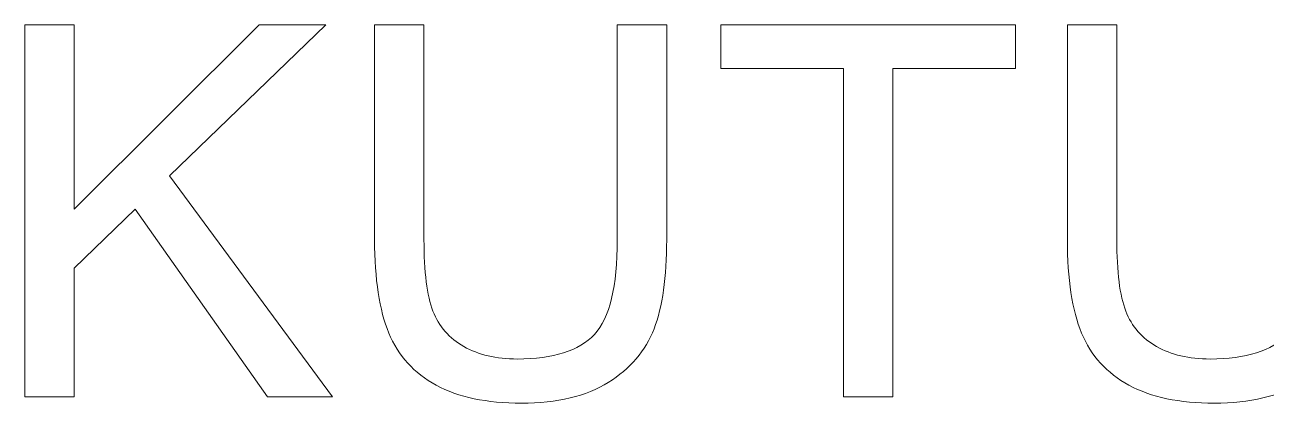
# Model space of a CAD drawing. Header units: millimetres. Extents: x -1381 to 521, y -496 to 496.
# Drawn here: x -98.6 to 137.7, y 424.1 to 496.1 of the extents above; entities that cross this region are included whole.
import ezdxf

# ---------------------------------------------------------------- set-up
doc = ezdxf.new("R2010")
doc.units = ezdxf.units.MM
doc.header["$MEASUREMENT"] = 0
doc.layers.add('layer 1', color=7, linetype='Continuous')

msp = doc.modelspace()

# ---------------------------------------------------------------- linework, layer by layer
at = {"layer": 'layer 1', "color": 250, "lineweight": 9}
for points, knots in [([(-98.606, 425.2676), (-98.606, 425.2676), (-98.606, 496.1117), (-98.606, 496.1117), (-98.606, 496.1117), (-98.606, 496.1117), (-89.2053, 496.1117), (-89.2053, 496.1117), (-89.2053, 496.1117), (-89.2053, 496.1117), (-89.2053, 460.9865), (-89.2053, 460.9865), (-89.2053, 460.9865), (-89.2053, 460.9865), (-54.0147, 496.1117), (-54.0147, 496.1117), (-54.0147, 496.1117), (-54.0147, 496.1117), (-41.316, 496.1117), (-41.316, 496.1117), (-41.316, 496.1117), (-41.316, 496.1117), (-71.0327, 467.386), (-71.0327, 467.386), (-71.0327, 467.386), (-71.0327, 467.386), (-40.0305, 425.2676), (-40.0305, 425.2676), (-40.0305, 425.2676), (-40.0305, 425.2676), (-52.3972, 425.2676), (-52.3972, 425.2676), (-52.3972, 425.2676), (-52.3972, 425.2676), (-77.6122, 461.0192), (-77.6122, 461.0192), (-77.6122, 461.0192), (-77.6122, 461.0192), (-89.2053, 449.8071), (-89.2053, 449.8071), (-89.2053, 449.8071), (-89.2053, 449.8071), (-89.2053, 425.2676), (-89.2053, 425.2676), (-89.2053, 425.2676), (-89.2053, 425.2676), (-98.606, 425.2676), (-98.606, 425.2676)], [0, 0, 0, 0, 0.07692308, 0.07692308, 0.07692308, 0.07692308, 0.15384615, 0.15384615, 0.15384615, 0.15384615, 0.23076923, 0.23076923, 0.23076923, 0.23076923, 0.30769231, 0.30769231, 0.30769231, 0.30769231, 0.38461538, 0.38461538, 0.38461538, 0.38461538, 0.46153846, 0.46153846, 0.46153846, 0.46153846, 0.53846154, 0.53846154, 0.53846154, 0.53846154, 0.61538462, 0.61538462, 0.61538462, 0.61538462, 0.69230769, 0.69230769, 0.69230769, 0.69230769, 0.76923077, 0.76923077, 0.76923077, 0.76923077, 0.84615385, 0.84615385, 0.84615385, 0.84615385, 1, 1, 1, 1]), ([(14.193, 496.1117), (14.193, 496.1117), (23.5913, 496.1117), (23.5913, 496.1117), (23.5913, 496.1117), (23.5913, 496.1117), (23.5913, 455.1993), (23.5913, 455.1993), (23.5913, 455.1993), (23.5913, 448.0751), (22.7849, 442.4188), (21.1839, 438.2304), (21.1839, 438.2304), (19.5688, 434.0581), (16.6658, 430.6434), (12.4774, 428.021), (12.4774, 428.021), (8.2725, 425.3985), (2.7798, 424.0802), (-4.0475, 424.0802), (-4.0475, 424.0802), (-10.6597, 424.0802), (-16.0847, 425.2185), (-20.2895, 427.5114), (-20.2895, 427.5114), (-24.5107, 429.802), (-27.5142, 433.0999), (-29.3115, 437.438), (-29.3115, 437.438), (-31.1089, 441.7761), (-32.0158, 447.6942), (-32.0158, 455.1993), (-32.0158, 455.1993), (-32.0158, 455.1993), (-32.0158, 496.1117), (-32.0158, 496.1117), (-32.0158, 496.1117), (-32.0158, 496.1117), (-22.6151, 496.1117), (-22.6151, 496.1117), (-22.6151, 496.1117), (-22.6151, 496.1117), (-22.6151, 455.2156), (-22.6151, 455.2156), (-22.6151, 455.2156), (-22.6151, 449.0638), (-22.0378, 444.5131), (-20.8995, 441.6101), (-20.8995, 441.6101), (-19.7613, 438.6908), (-17.8167, 436.433), (-15.0305, 434.8646), (-15.0305, 434.8646), (-12.2585, 433.2823), (-8.8623, 432.4899), (-4.8539, 432.4899), (-4.8539, 432.4899), (2.0062, 432.4899), (6.9029, 434.0581), (9.8222, 437.1738), (9.8222, 437.1738), (12.7415, 440.3081), (14.193, 446.3105), (14.193, 455.2156), (14.193, 455.2156), (14.193, 455.2156), (14.193, 496.1117), (14.193, 496.1117)], [0, 0, 0, 0, 0.05555556, 0.05555556, 0.05555556, 0.05555556, 0.11111111, 0.11111111, 0.11111111, 0.11111111, 0.16666667, 0.16666667, 0.16666667, 0.16666667, 0.22222222, 0.22222222, 0.22222222, 0.22222222, 0.27777778, 0.27777778, 0.27777778, 0.27777778, 0.33333333, 0.33333333, 0.33333333, 0.33333333, 0.38888889, 0.38888889, 0.38888889, 0.38888889, 0.44444444, 0.44444444, 0.44444444, 0.44444444, 0.5, 0.5, 0.5, 0.5, 0.55555556, 0.55555556, 0.55555556, 0.55555556, 0.61111111, 0.61111111, 0.61111111, 0.61111111, 0.66666667, 0.66666667, 0.66666667, 0.66666667, 0.72222222, 0.72222222, 0.72222222, 0.72222222, 0.77777778, 0.77777778, 0.77777778, 0.77777778, 0.83333333, 0.83333333, 0.83333333, 0.83333333, 0.88888889, 0.88888889, 0.88888889, 0.88888889, 1, 1, 1, 1]), ([(57.2487, 425.2676), (57.2487, 425.2676), (57.2487, 487.8002), (57.2487, 487.8002), (57.2487, 487.8002), (57.2487, 487.8002), (33.8989, 487.8002), (33.8989, 487.8002), (33.8989, 487.8002), (33.8989, 487.8002), (33.8989, 496.1117), (33.8989, 496.1117), (33.8989, 496.1117), (33.8989, 496.1117), (89.9992, 496.1117), (89.9992, 496.1117), (89.9992, 496.1117), (89.9992, 496.1117), (89.9992, 487.8002), (89.9992, 487.8002), (89.9992, 487.8002), (89.9992, 487.8002), (66.6494, 487.8002), (66.6494, 487.8002), (66.6494, 487.8002), (66.6494, 487.8002), (66.6494, 425.2676), (66.6494, 425.2676), (66.6494, 425.2676), (66.6494, 425.2676), (57.2487, 425.2676), (57.2487, 425.2676)], [0, 0, 0, 0, 0.11111111, 0.11111111, 0.11111111, 0.11111111, 0.22222222, 0.22222222, 0.22222222, 0.22222222, 0.33333333, 0.33333333, 0.33333333, 0.33333333, 0.44444444, 0.44444444, 0.44444444, 0.44444444, 0.55555556, 0.55555556, 0.55555556, 0.55555556, 0.66666667, 0.66666667, 0.66666667, 0.66666667, 0.77777778, 0.77777778, 0.77777778, 0.77777778, 1, 1, 1, 1]), ([(146.0855, 496.1117), (146.0855, 496.1117), (155.4838, 496.1117), (155.4838, 496.1117), (155.4838, 496.1117), (155.4838, 496.1117), (155.4838, 455.1993), (155.4838, 455.1993), (155.4838, 455.1993), (155.4838, 448.0751), (154.6774, 442.4188), (153.0764, 438.2304), (153.0764, 438.2304), (151.4613, 434.0581), (148.5584, 430.6434), (144.3699, 428.021), (144.3699, 428.021), (140.165, 425.3985), (134.6723, 424.0802), (127.845, 424.0802), (127.845, 424.0802), (121.2328, 424.0802), (115.8079, 425.2185), (111.603, 427.5114), (111.603, 427.5114), (107.3818, 429.802), (104.3784, 433.0999), (102.581, 437.438), (102.581, 437.438), (100.7836, 441.7761), (99.8767, 447.6942), (99.8767, 455.1993), (99.8767, 455.1993), (99.8767, 455.1993), (99.8767, 496.1117), (99.8767, 496.1117), (99.8767, 496.1117), (99.8767, 496.1117), (109.2774, 496.1117), (109.2774, 496.1117), (109.2774, 496.1117), (109.2774, 496.1117), (109.2774, 455.2156), (109.2774, 455.2156), (109.2774, 455.2156), (109.2774, 449.0638), (109.8547, 444.5131), (110.993, 441.6101), (110.993, 441.6101), (112.1313, 438.6908), (114.0759, 436.433), (116.862, 434.8646), (116.862, 434.8646), (119.634, 433.2823), (123.0302, 432.4899), (127.0387, 432.4899), (127.0387, 432.4899), (133.8987, 432.4899), (138.7954, 434.0581), (141.7147, 437.1738), (141.7147, 437.1738), (144.634, 440.3081), (146.0855, 446.3105), (146.0855, 455.2156), (146.0855, 455.2156), (146.0855, 455.2156), (146.0855, 496.1117), (146.0855, 496.1117)], [0, 0, 0, 0, 0.05555556, 0.05555556, 0.05555556, 0.05555556, 0.11111111, 0.11111111, 0.11111111, 0.11111111, 0.16666667, 0.16666667, 0.16666667, 0.16666667, 0.22222222, 0.22222222, 0.22222222, 0.22222222, 0.27777778, 0.27777778, 0.27777778, 0.27777778, 0.33333333, 0.33333333, 0.33333333, 0.33333333, 0.38888889, 0.38888889, 0.38888889, 0.38888889, 0.44444444, 0.44444444, 0.44444444, 0.44444444, 0.5, 0.5, 0.5, 0.5, 0.55555556, 0.55555556, 0.55555556, 0.55555556, 0.61111111, 0.61111111, 0.61111111, 0.61111111, 0.66666667, 0.66666667, 0.66666667, 0.66666667, 0.72222222, 0.72222222, 0.72222222, 0.72222222, 0.77777778, 0.77777778, 0.77777778, 0.77777778, 0.83333333, 0.83333333, 0.83333333, 0.83333333, 0.88888889, 0.88888889, 0.88888889, 0.88888889, 1, 1, 1, 1])]:
    msp.add_open_spline(points, degree=3, knots=knots, dxfattribs=at)

doc.saveas('drawing.dxf')
